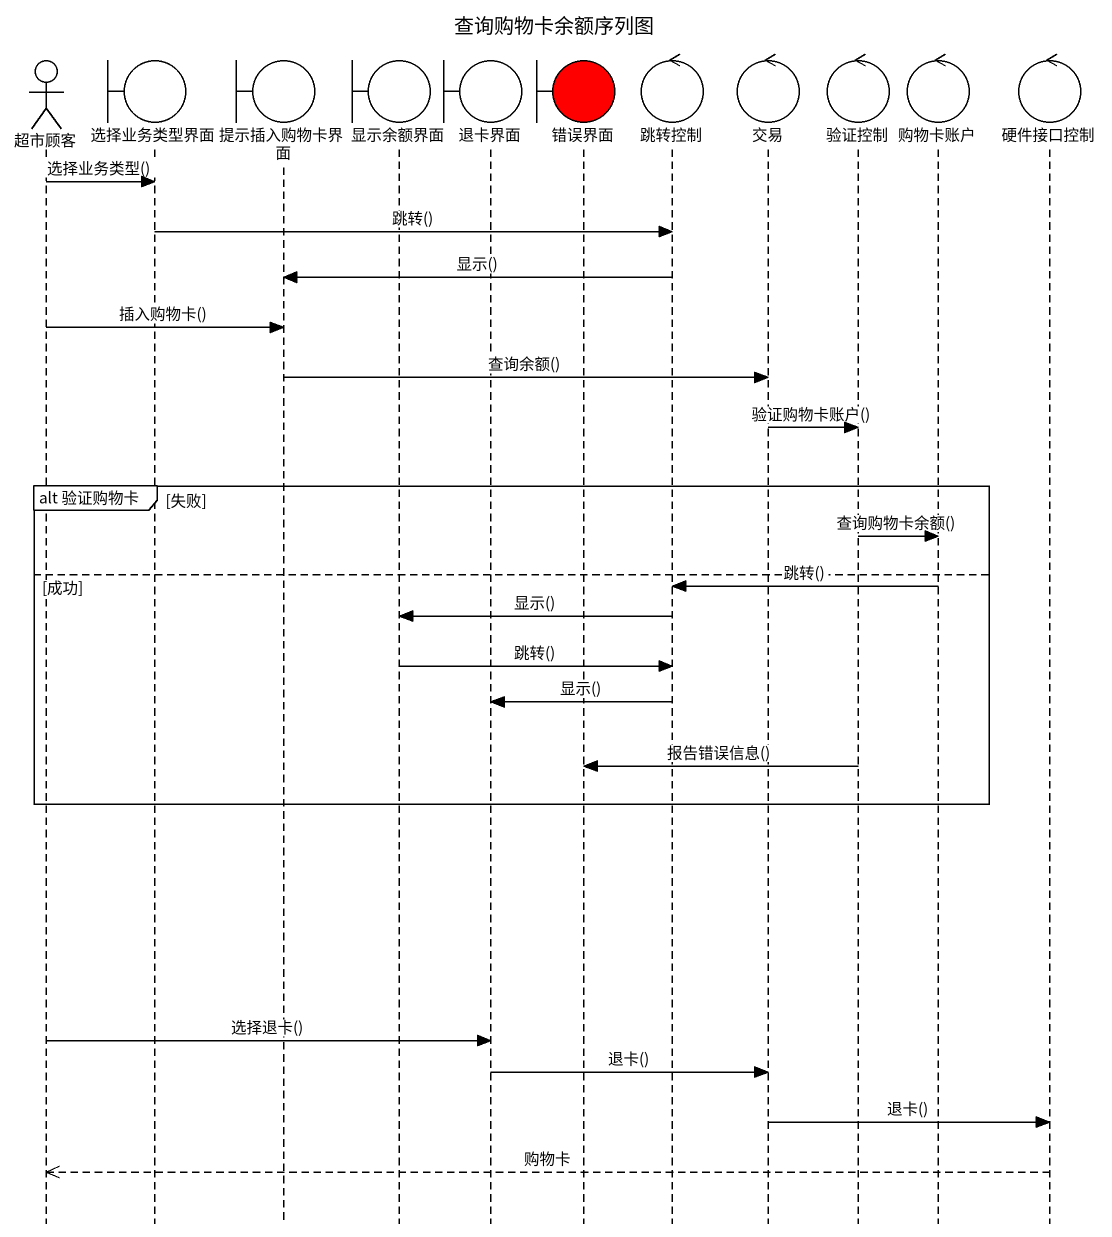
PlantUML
@startuml
title 查询购物卡余额序列图
hide footbox
actor 超市顾客
boundary 选择业务类型界面
boundary 提示插入购物卡界面
boundary 显示余额界面
boundary 退卡界面
boundary 错误界面 #FF0000
control 跳转控制
control 交易
control 验证控制
control 购物卡账户
control 硬件接口控制

超市顾客 -> 选择业务类型界面 : 选择业务类型()
选择业务类型界面 -> 跳转控制 : 跳转()
跳转控制 -> 提示插入购物卡界面 : 显示()
超市顾客 -> 提示插入购物卡界面 : 插入购物卡()
提示插入购物卡界面 -> 交易 : 查询余额()
交易 -> 验证控制 : 验证购物卡账户()
group alt 验证购物卡 [失败]
  验证控制 -> 购物卡账户 : 查询购物卡余额()
else 成功
  购物卡账户 -> 跳转控制 : 跳转()
  跳转控制 -> 显示余额界面 : 显示()
  显示余额界面 -> 跳转控制 : 跳转()
  跳转控制 -> 退卡界面 : 显示()
  验证控制 -> 错误界面 : 报告错误信息()
end
超市顾客 -> 退卡界面 : 选择退卡()
退卡界面 -> 交易 : 退卡()
交易 -> 硬件接口控制 : 退卡()
硬件接口控制 -->> 超市顾客 : 购物卡
@enduml
